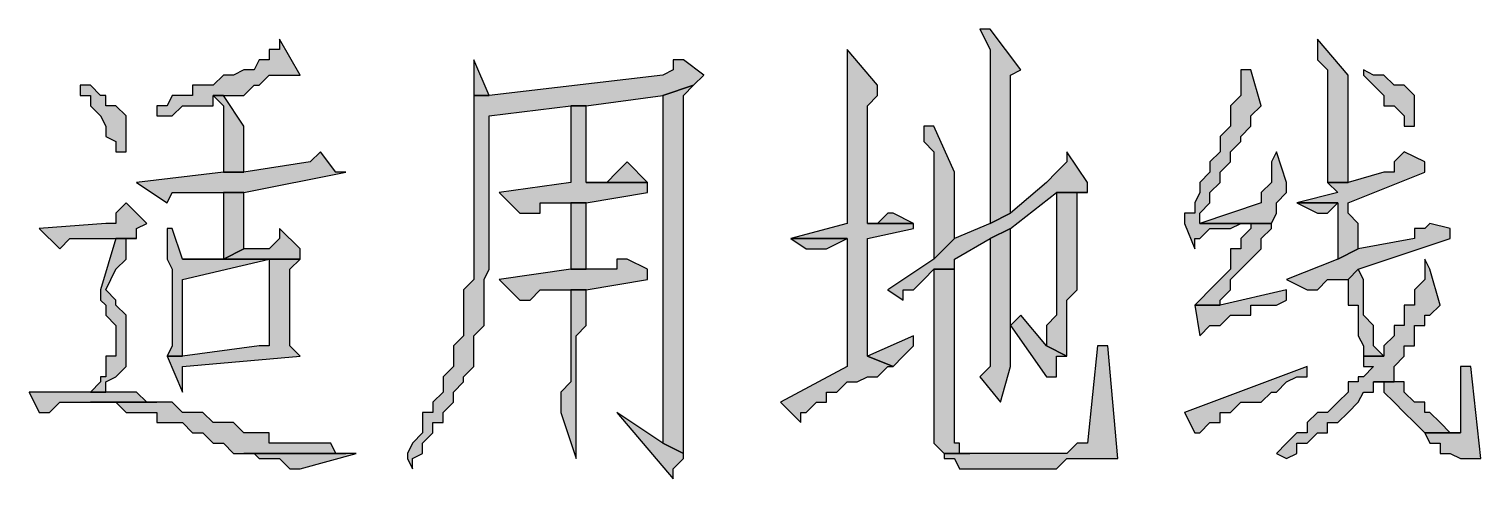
# Model space of a CAD drawing. Extents: x 457 to 4918, y -67 to 391.
# Drawn here: x 3496.19 to 3509.03, y 90.18 to 94.16 of the extents above; entities that cross this region are included whole.
import ezdxf

# ---------------------------------------------------------------- set-up
doc = ezdxf.new("R2010")
doc.units = 0
doc.header["$LTSCALE"] = 40
doc.header["$MEASUREMENT"] = 0
doc.layers.add('at_Entity', color=7, linetype='CONTINUOUS')
doc.layers.add('at_Solid', color=7, linetype='CONTINUOUS')

msp = doc.modelspace()

# ---------------------------------------------------------------- hatches: boundary and pattern name
at = {"layer": 'at_Solid'}
for points in [[(3504.687, 94.158), (3504.596, 94.158), (3504.687, 93.977), (3504.687, 92.44), (3504.868, 92.531), (3504.868, 93.751), (3504.958, 93.796)], [(3498.404, 94.068), (3498.404, 93.977), (3498.313, 93.977), (3498.313, 93.887), (3498.223, 93.887), (3498.178, 93.796), (3498.087, 93.796), (3497.997, 93.751), (3497.907, 93.751), (3497.816, 93.661), (3497.635, 93.661), (3497.635, 93.57), (3497.455, 93.57), (3497.409, 93.48), (3497.319, 93.48), (3497.319, 93.39), (3497.455, 93.39), (3497.545, 93.48), (3497.816, 93.48), (3497.816, 93.57), (3498.087, 93.57), (3498.178, 93.661), (3498.223, 93.661), (3498.313, 93.751), (3498.585, 93.751)], [(3503.421, 93.977), (3503.421, 92.44), (3502.924, 92.305), (3503.421, 92.305), (3503.421, 91.175), (3502.834, 90.858), (3503.014, 90.678), (3503.014, 90.768), (3503.06, 90.768), (3503.15, 90.858), (3503.24, 90.858), (3503.24, 90.949), (3503.331, 90.949), (3503.421, 91.039), (3503.512, 91.039), (3503.602, 91.084), (3503.692, 91.084), (3503.783, 91.175), (3503.828, 91.175), (3503.602, 91.265), (3503.602, 92.305), (3504.009, 92.395), (3504.009, 92.44), (3503.602, 92.44), (3503.602, 93.48), (3503.692, 93.57), (3503.692, 93.661)], [(3507.58, 94.068), (3507.58, 93.887), (3507.67, 93.796), (3507.67, 92.802), (3507.851, 92.802), (3507.851, 93.751)], [(3501.975, 93.887), (3501.884, 93.887), (3501.884, 93.796), (3501.794, 93.751), (3500.257, 93.57), (3500.121, 93.57), (3500.121, 93.48), (3500.121, 91.943), (3500.031, 91.853), (3500.031, 91.446), (3499.941, 91.356), (3499.941, 91.175), (3499.85, 91.084), (3499.85, 90.949), (3499.76, 90.858), (3499.76, 90.768), (3499.669, 90.768), (3499.669, 90.587), (3499.579, 90.497), (3499.534, 90.406), (3499.534, 90.361), (3499.579, 90.271), (3499.579, 90.361), (3499.669, 90.406), (3499.669, 90.497), (3499.76, 90.587), (3499.76, 90.678), (3499.85, 90.678), (3499.85, 90.768), (3499.941, 90.858), (3499.941, 90.949), (3500.031, 91.039), (3500.031, 91.084), (3500.121, 91.175), (3500.121, 91.446), (3500.212, 91.536), (3500.212, 91.943), (3500.257, 92.034), (3500.257, 93.39), (3500.98, 93.48), (3501.116, 93.48), (3501.794, 93.57), (3502.065, 93.661), (3502.156, 93.751)], [(3500.121, 93.887), (3500.121, 93.57), (3500.257, 93.57)], [(3506.992, 93.796), (3506.902, 93.796), (3506.902, 93.751), (3506.902, 93.57), (3506.811, 93.48), (3506.811, 93.299), (3506.721, 93.209), (3506.721, 93.073), (3506.63, 92.983), (3506.63, 92.892), (3506.54, 92.802), (3506.54, 92.712), (3506.495, 92.621), (3506.495, 92.531), (3506.404, 92.531), (3506.404, 92.44), (3506.495, 92.214), (3506.495, 92.305), (3506.54, 92.305), (3506.63, 92.395), (3506.811, 92.395), (3506.902, 92.44), (3507.173, 92.44), (3506.54, 92.44), (3506.54, 92.531), (3506.63, 92.621), (3506.63, 92.712), (3506.721, 92.802), (3506.721, 92.892), (3506.811, 92.983), (3506.811, 93.073), (3506.902, 93.164), (3506.902, 93.209), (3506.992, 93.299), (3506.992, 93.39), (3507.082, 93.48)], [(3507.987, 93.796), (3507.987, 93.751), (3508.077, 93.661), (3508.167, 93.57), (3508.167, 93.48), (3508.258, 93.48), (3508.348, 93.39), (3508.348, 93.299), (3508.439, 93.299), (3508.439, 93.57), (3508.348, 93.661), (3508.258, 93.661), (3508.167, 93.751), (3508.077, 93.751)], [(3496.641, 93.661), (3496.641, 93.57), (3496.731, 93.57), (3496.731, 93.48), (3496.822, 93.39), (3496.867, 93.299), (3496.867, 93.209), (3496.957, 93.164), (3496.957, 93.073), (3497.048, 93.073), (3497.048, 93.39), (3496.957, 93.48), (3496.867, 93.48), (3496.867, 93.57), (3496.822, 93.57), (3496.731, 93.661)], [(3502.065, 93.661), (3501.794, 93.57), (3501.794, 90.497), (3501.975, 90.406), (3501.975, 93.57)], [(3497.907, 93.57), (3497.816, 93.57), (3497.907, 93.48), (3497.907, 92.892), (3498.087, 92.892), (3498.087, 93.299)], [(3501.116, 93.48), (3500.98, 93.48), (3500.98, 93.39), (3500.98, 92.802), (3500.347, 92.712), (3500.528, 92.531), (3500.709, 92.531), (3500.709, 92.621), (3501.116, 92.621), (3501.658, 92.712), (3501.658, 92.802), (3501.116, 92.802)], [(3504.19, 93.299), (3504.099, 93.299), (3504.099, 93.209), (3504.099, 93.164), (3504.19, 93.073), (3504.19, 92.124), (3504.37, 92.305), (3504.37, 92.892)], [(3498.765, 93.073), (3498.675, 92.983), (3498.087, 92.892), (3497.907, 92.892), (3497.138, 92.802), (3497.409, 92.621), (3497.455, 92.712), (3498.087, 92.712), (3498.991, 92.892), (3498.901, 92.892)], [(3505.365, 93.073), (3505.365, 92.983), (3505.274, 92.892), (3505.184, 92.802), (3504.868, 92.531), (3504.687, 92.44), (3504.37, 92.305), (3504.19, 92.124), (3503.783, 91.853), (3503.918, 91.762), (3503.918, 91.853), (3504.009, 91.853), (3504.099, 91.943), (3504.19, 92.034), (3504.37, 92.034), (3504.37, 92.124), (3504.687, 92.305), (3504.868, 92.395), (3505.274, 92.712), (3505.546, 92.712), (3505.546, 92.802)], [(3507.218, 93.073), (3507.173, 92.983), (3507.173, 92.802), (3507.082, 92.712), (3507.082, 92.621), (3506.54, 92.44), (3507.173, 92.44), (3507.218, 92.531), (3507.218, 92.621), (3507.308, 92.712), (3507.308, 92.802)], [(3508.348, 93.073), (3508.258, 92.983), (3508.258, 92.892), (3508.167, 92.892), (3507.851, 92.802), (3507.67, 92.802), (3507.761, 92.712), (3507.399, 92.621), (3507.761, 92.621), (3507.761, 92.531), (3507.761, 92.124), (3507.941, 92.214), (3507.941, 92.44), (3507.851, 92.531), (3507.851, 92.621), (3508.529, 92.892), (3508.529, 92.983)], [(3501.477, 92.983), (3501.387, 92.892), (3501.297, 92.802), (3501.116, 92.802), (3501.658, 92.802)], [(3498.087, 92.712), (3497.907, 92.712), (3497.907, 92.124), (3498.087, 92.214)], [(3505.546, 92.712), (3505.274, 92.712), (3505.274, 92.621), (3505.274, 91.627), (3505.184, 91.536), (3505.184, 91.356), (3505.365, 91.265), (3505.365, 91.762), (3505.455, 91.853), (3505.455, 92.712)], [(3497.048, 92.621), (3496.957, 92.531), (3496.957, 92.44), (3496.867, 92.44), (3496.279, 92.395), (3496.46, 92.214), (3496.551, 92.305), (3497.138, 92.305), (3497.138, 92.395), (3497.229, 92.44)], [(3501.116, 92.621), (3500.98, 92.621), (3500.98, 92.531), (3500.98, 92.034), (3501.116, 92.034)], [(3507.399, 92.621), (3507.58, 92.531), (3507.67, 92.531), (3507.761, 92.621)], [(3503.828, 92.531), (3503.783, 92.531), (3503.692, 92.44), (3503.602, 92.44), (3504.009, 92.44)], [(3507.173, 92.44), (3506.992, 92.44), (3506.992, 92.395), (3506.902, 92.305), (3506.902, 92.214), (3506.811, 92.214), (3506.811, 92.034), (3506.721, 91.943), (3506.63, 91.853), (3506.54, 91.762), (3506.495, 91.717), (3506.721, 91.717), (3506.721, 91.762), (3506.811, 91.853), (3506.811, 91.943), (3506.902, 92.034), (3506.992, 92.124), (3507.082, 92.214), (3507.082, 92.305), (3507.173, 92.395)], [(3508.574, 92.44), (3508.529, 92.395), (3508.439, 92.395), (3508.439, 92.305), (3507.941, 92.214), (3507.761, 92.124), (3507.308, 91.943), (3507.489, 91.853), (3507.58, 91.853), (3507.67, 91.943), (3507.851, 91.943), (3507.941, 92.034), (3508.755, 92.305), (3508.755, 92.395)], [(3497.138, 92.305), (3496.957, 92.305), (3496.822, 91.853), (3496.822, 91.762), (3496.867, 91.717), (3496.867, 91.627), (3496.957, 91.536), (3496.957, 91.265), (3496.867, 91.265), (3496.867, 91.084), (3496.822, 91.084), (3496.822, 91.039), (3496.731, 90.949), (3496.867, 90.949), (3496.867, 91.039), (3496.957, 91.084), (3497.048, 91.175), (3497.048, 91.627), (3496.957, 91.717), (3496.957, 91.762), (3496.867, 91.853), (3496.957, 92.034), (3497.048, 92.124), (3497.048, 92.305)], [(3497.455, 92.395), (3497.409, 92.395), (3497.409, 92.214), (3497.409, 92.124), (3497.455, 92.034), (3497.455, 91.356), (3497.409, 91.265), (3497.545, 91.265), (3497.545, 91.356), (3497.545, 91.943), (3498.313, 92.124), (3498.585, 92.124), (3497.545, 92.124)], [(3498.404, 92.395), (3498.404, 92.305), (3498.313, 92.214), (3498.087, 92.214), (3497.907, 92.124), (3497.545, 92.124), (3498.585, 92.124), (3498.585, 92.214)], [(3502.924, 92.305), (3503.06, 92.214), (3503.24, 92.214), (3503.421, 92.305)], [(3504.868, 92.395), (3504.687, 92.305), (3504.687, 91.175), (3504.596, 91.084), (3504.777, 90.858), (3504.868, 91.175)], [(3498.585, 92.124), (3498.313, 92.124), (3498.313, 91.356), (3498.223, 91.356), (3497.545, 91.265), (3497.409, 91.265), (3497.545, 90.949), (3497.545, 91.175), (3498.585, 91.265), (3498.494, 91.356), (3498.494, 92.034)], [(3501.477, 92.124), (3501.387, 92.124), (3501.387, 92.034), (3500.98, 92.034), (3500.347, 91.943), (3500.528, 91.762), (3500.619, 91.762), (3500.709, 91.853), (3501.116, 91.853), (3501.658, 91.943), (3501.658, 92.034)], [(3508.529, 92.124), (3508.529, 91.943), (3508.439, 91.853), (3508.439, 91.717), (3508.348, 91.717), (3508.348, 91.536), (3508.258, 91.536), (3508.258, 91.446), (3508.167, 91.356), (3508.167, 91.265), (3507.987, 91.265), (3507.987, 91.175), (3508.077, 91.175), (3507.987, 91.084), (3507.941, 91.084), (3507.941, 91.039), (3507.851, 91.039), (3507.851, 90.949), (3507.761, 90.858), (3507.67, 90.768), (3507.58, 90.768), (3507.489, 90.678), (3507.489, 90.587), (3507.399, 90.587), (3507.308, 90.497), (3507.218, 90.406), (3507.308, 90.361), (3507.399, 90.406), (3507.399, 90.497), (3507.489, 90.497), (3507.58, 90.587), (3507.67, 90.587), (3507.67, 90.678), (3507.761, 90.678), (3507.851, 90.768), (3507.941, 90.858), (3507.987, 90.949), (3508.077, 90.949), (3508.077, 91.039), (3508.258, 91.039), (3508.258, 91.084), (3508.258, 91.175), (3508.348, 91.265), (3508.348, 91.356), (3508.439, 91.356), (3508.439, 91.536), (3508.529, 91.536), (3508.529, 91.627), (3508.574, 91.627), (3508.665, 91.717), (3508.574, 92.034)], [(3504.37, 92.034), (3504.19, 92.034), (3504.19, 90.678), (3504.19, 90.497), (3504.28, 90.406), (3504.506, 90.406), (3504.416, 90.406), (3504.416, 90.497), (3504.37, 90.497)], [(3507.941, 92.034), (3507.851, 91.943), (3507.851, 91.717), (3507.941, 91.717), (3507.941, 91.446), (3507.987, 91.356), (3507.987, 91.265), (3508.167, 91.265), (3508.077, 91.356), (3508.077, 91.536), (3507.987, 91.627), (3507.987, 91.943)], [(3501.116, 91.853), (3500.98, 91.853), (3500.98, 91.762), (3500.98, 91.039), (3500.89, 90.949), (3500.89, 90.768), (3501.025, 90.361), (3501.025, 91.446), (3501.116, 91.536)], [(3507.308, 91.853), (3506.721, 91.717), (3506.495, 91.717), (3506.54, 91.446), (3506.63, 91.536), (3506.721, 91.536), (3506.811, 91.627), (3506.992, 91.627), (3506.992, 91.717), (3507.218, 91.717), (3507.308, 91.762)], [(3504.958, 91.627), (3504.868, 91.536), (3505.184, 91.084), (3505.274, 91.084), (3505.274, 91.175), (3505.274, 91.265), (3505.365, 91.265), (3505.184, 91.356)], [(3504.009, 91.446), (3503.602, 91.265), (3503.828, 91.175), (3503.918, 91.265), (3504.009, 91.356)], [(3505.726, 91.356), (3505.636, 91.356), (3505.546, 90.497), (3505.455, 90.497), (3505.365, 90.406), (3504.28, 90.406), (3504.28, 90.361), (3504.37, 90.361), (3504.416, 90.271), (3505.274, 90.271), (3505.365, 90.361), (3505.817, 90.361)], [(3507.489, 91.175), (3506.404, 90.768), (3506.495, 90.587), (3506.54, 90.587), (3506.63, 90.678), (3506.721, 90.678), (3506.721, 90.768), (3506.811, 90.768), (3506.902, 90.858), (3507.082, 90.858), (3507.173, 90.949), (3507.218, 90.949), (3507.308, 91.039), (3507.399, 91.084), (3507.489, 91.084)], [(3508.845, 91.175), (3508.845, 90.587), (3508.529, 90.587), (3508.574, 90.497), (3508.665, 90.497), (3508.665, 90.406), (3508.755, 90.406), (3508.845, 90.361), (3509.026, 90.361), (3508.936, 91.175)], [(3508.258, 91.039), (3508.077, 91.039), (3508.167, 91.039), (3508.167, 90.949), (3508.258, 90.858), (3508.348, 90.768), (3508.439, 90.678), (3508.529, 90.587), (3508.845, 90.587), (3508.755, 90.587), (3508.665, 90.678), (3508.574, 90.768), (3508.529, 90.768), (3508.529, 90.858), (3508.439, 90.858), (3508.348, 90.949), (3508.348, 91.039)], [(3496.46, 90.949), (3496.189, 90.949), (3496.279, 90.768), (3496.37, 90.768), (3496.46, 90.858), (3497.319, 90.858), (3497.229, 90.858), (3497.138, 90.949)], [(3497.319, 90.858), (3496.731, 90.858), (3496.822, 90.858), (3496.957, 90.858), (3497.048, 90.768), (3497.319, 90.768), (3497.319, 90.678), (3497.545, 90.678), (3497.635, 90.587), (3497.726, 90.587), (3497.816, 90.497), (3497.907, 90.497), (3497.997, 90.406), (3498.991, 90.406), (3498.901, 90.406), (3498.856, 90.497), (3498.313, 90.497), (3498.313, 90.587), (3498.087, 90.587), (3497.997, 90.678), (3497.816, 90.678), (3497.726, 90.768), (3497.545, 90.768), (3497.455, 90.858)], [(3501.387, 90.768), (3501.884, 90.18), (3501.884, 90.271), (3501.975, 90.361), (3501.975, 90.406), (3501.794, 90.497)], [(3499.082, 90.406), (3498.087, 90.406), (3498.178, 90.406), (3498.223, 90.361), (3498.404, 90.361), (3498.494, 90.271), (3498.585, 90.271)]]:
    msp.add_hatch(color=0, dxfattribs=at).paths.add_polyline_path(points)

# ---------------------------------------------------------------- linework, layer by layer
at = {"layer": 'at_Entity', "color": 0, "lineweight": 20}
for p, q in [((3504.687, 94.158), (3504.596, 94.158)), ((3504.596, 94.158), (3504.687, 93.977)), ((3504.958, 93.796), (3504.687, 94.158)), ((3498.404, 93.977), (3498.313, 93.977)), ((3498.313, 93.977), (3498.313, 93.887)), ((3498.404, 94.068), (3498.404, 93.977)), ((3498.585, 93.751), (3498.404, 94.068)), ((3503.421, 93.977), (3503.421, 92.44)), ((3503.692, 93.661), (3503.421, 93.977)), ((3504.687, 93.977), (3504.687, 92.44)), ((3507.58, 94.068), (3507.58, 93.887)), ((3507.851, 93.751), (3507.58, 94.068)), ((3498.223, 93.887), (3498.178, 93.796)), ((3498.313, 93.887), (3498.223, 93.887)), ((3500.121, 93.887), (3500.121, 93.57)), ((3500.257, 93.57), (3500.121, 93.887)), ((3501.975, 93.887), (3501.884, 93.887)), ((3501.884, 93.887), (3501.884, 93.796)), ((3502.156, 93.751), (3501.975, 93.887)), ((3507.58, 93.887), (3507.67, 93.796)), ((3497.907, 93.751), (3497.816, 93.661)), ((3497.997, 93.751), (3497.907, 93.751)), ((3498.087, 93.796), (3497.997, 93.751)), ((3498.178, 93.796), (3498.087, 93.796)), ((3498.223, 93.661), (3498.313, 93.751)), ((3498.313, 93.751), (3498.585, 93.751)), ((3501.794, 93.751), (3500.257, 93.57)), ((3501.884, 93.796), (3501.794, 93.751)), ((3502.065, 93.661), (3502.156, 93.751)), ((3504.868, 93.751), (3504.958, 93.796)), ((3504.868, 92.531), (3504.868, 93.751)), ((3506.992, 93.796), (3506.902, 93.796)), ((3506.902, 93.796), (3506.902, 93.751)), ((3506.902, 93.751), (3506.902, 93.57)), ((3507.082, 93.48), (3506.992, 93.796)), ((3507.67, 93.796), (3507.67, 92.802)), ((3507.851, 92.802), (3507.851, 93.751)), ((3507.987, 93.796), (3507.987, 93.751)), ((3508.077, 93.751), (3507.987, 93.796)), ((3507.987, 93.751), (3508.077, 93.661)), ((3508.167, 93.751), (3508.077, 93.751)), ((3508.258, 93.661), (3508.167, 93.751)), ((3496.641, 93.661), (3496.641, 93.57)), ((3496.731, 93.661), (3496.641, 93.661)), ((3496.822, 93.57), (3496.731, 93.661)), ((3497.816, 93.661), (3497.635, 93.661)), ((3497.635, 93.661), (3497.635, 93.57)), ((3498.087, 93.57), (3498.178, 93.661)), ((3498.178, 93.661), (3498.223, 93.661)), ((3502.065, 93.661), (3501.794, 93.57)), ((3501.794, 93.57), (3502.065, 93.661)), ((3501.975, 93.57), (3502.065, 93.661)), ((3503.692, 93.57), (3503.692, 93.661)), ((3508.077, 93.661), (3508.167, 93.57)), ((3508.348, 93.661), (3508.258, 93.661)), ((3508.439, 93.57), (3508.348, 93.661)), ((3496.641, 93.57), (3496.731, 93.57)), ((3496.731, 93.57), (3496.731, 93.48)), ((3496.731, 93.48), (3496.822, 93.39)), ((3496.867, 93.57), (3496.822, 93.57)), ((3496.867, 93.48), (3496.867, 93.57)), ((3496.957, 93.48), (3496.867, 93.48)), ((3497.048, 93.39), (3496.957, 93.48)), ((3497.409, 93.48), (3497.319, 93.48)), ((3497.319, 93.48), (3497.319, 93.39)), ((3497.455, 93.57), (3497.409, 93.48)), ((3497.635, 93.57), (3497.455, 93.57)), ((3497.455, 93.39), (3497.545, 93.48)), ((3497.545, 93.48), (3497.816, 93.48)), ((3497.907, 93.57), (3497.816, 93.57)), ((3497.816, 93.57), (3497.907, 93.48)), ((3497.816, 93.48), (3497.816, 93.57)), ((3497.816, 93.57), (3498.087, 93.57)), ((3498.087, 93.299), (3497.907, 93.57)), ((3497.907, 93.48), (3497.907, 92.892)), ((3500.121, 93.57), (3500.257, 93.57)), ((3500.257, 93.57), (3500.121, 93.57)), ((3500.121, 93.57), (3500.121, 93.48)), ((3500.121, 93.48), (3500.121, 91.943)), ((3500.257, 93.39), (3500.98, 93.48)), ((3501.116, 93.48), (3500.98, 93.48)), ((3500.98, 93.48), (3500.98, 93.39)), ((3500.98, 93.48), (3501.116, 93.48)), ((3501.116, 93.48), (3501.794, 93.57)), ((3501.116, 92.802), (3501.116, 93.48)), ((3501.794, 93.57), (3501.794, 90.497)), ((3501.975, 90.406), (3501.975, 93.57)), ((3503.602, 93.48), (3503.692, 93.57)), ((3503.602, 92.44), (3503.602, 93.48)), ((3506.902, 93.57), (3506.811, 93.48)), ((3506.811, 93.48), (3506.811, 93.299)), ((3506.992, 93.39), (3507.082, 93.48)), ((3508.167, 93.57), (3508.167, 93.48)), ((3508.167, 93.48), (3508.258, 93.48)), ((3508.258, 93.48), (3508.348, 93.39)), ((3508.439, 93.299), (3508.439, 93.57)), ((3496.822, 93.39), (3496.867, 93.299)), ((3497.048, 93.073), (3497.048, 93.39)), ((3497.319, 93.39), (3497.455, 93.39)), ((3500.257, 92.034), (3500.257, 93.39)), ((3500.98, 93.39), (3500.98, 92.802)), ((3506.992, 93.299), (3506.992, 93.39)), ((3508.348, 93.39), (3508.348, 93.299)), ((3496.867, 93.299), (3496.867, 93.209)), ((3496.867, 93.209), (3496.957, 93.164)), ((3498.087, 92.892), (3498.087, 93.299)), ((3504.19, 93.299), (3504.099, 93.299)), ((3504.099, 93.299), (3504.099, 93.209)), ((3504.099, 93.209), (3504.099, 93.164)), ((3504.37, 92.892), (3504.19, 93.299)), ((3506.811, 93.299), (3506.721, 93.209)), ((3506.721, 93.209), (3506.721, 93.073)), ((3506.902, 93.209), (3506.992, 93.299)), ((3506.902, 93.164), (3506.902, 93.209)), ((3508.348, 93.299), (3508.439, 93.299)), ((3496.957, 93.164), (3496.957, 93.073)), ((3496.957, 93.073), (3497.048, 93.073)), ((3498.765, 93.073), (3498.675, 92.983)), ((3498.901, 92.892), (3498.765, 93.073)), ((3504.099, 93.164), (3504.19, 93.073)), ((3504.19, 93.073), (3504.19, 92.124)), ((3505.365, 93.073), (3505.365, 92.983)), ((3505.546, 92.802), (3505.365, 93.073)), ((3506.721, 93.073), (3506.63, 92.983)), ((3506.811, 93.073), (3506.902, 93.164)), ((3506.811, 92.983), (3506.811, 93.073)), ((3507.218, 93.073), (3507.173, 92.983)), ((3507.308, 92.802), (3507.218, 93.073)), ((3508.348, 93.073), (3508.258, 92.983)), ((3508.529, 92.983), (3508.348, 93.073)), ((3498.675, 92.983), (3498.087, 92.892)), ((3501.477, 92.983), (3501.387, 92.892)), ((3501.658, 92.802), (3501.477, 92.983)), ((3505.365, 92.983), (3505.274, 92.892)), ((3506.63, 92.983), (3506.63, 92.892)), ((3506.721, 92.892), (3506.811, 92.983)), ((3507.173, 92.983), (3507.173, 92.802)), ((3508.258, 92.983), (3508.258, 92.892)), ((3508.529, 92.892), (3508.529, 92.983)), ((3497.907, 92.892), (3497.138, 92.802)), ((3498.087, 92.892), (3497.907, 92.892)), ((3497.907, 92.892), (3498.087, 92.892)), ((3498.087, 92.712), (3498.991, 92.892)), ((3498.991, 92.892), (3498.901, 92.892)), ((3501.387, 92.892), (3501.297, 92.802)), ((3504.37, 92.305), (3504.37, 92.892)), ((3505.274, 92.892), (3505.184, 92.802)), ((3506.63, 92.892), (3506.54, 92.802)), ((3506.721, 92.802), (3506.721, 92.892)), ((3508.167, 92.892), (3507.851, 92.802)), ((3507.851, 92.621), (3508.529, 92.892)), ((3508.258, 92.892), (3508.167, 92.892)), ((3497.138, 92.802), (3497.409, 92.621)), ((3497.409, 92.621), (3497.455, 92.712)), ((3497.455, 92.712), (3498.087, 92.712)), ((3498.087, 92.712), (3497.907, 92.712)), ((3497.907, 92.712), (3497.907, 92.124)), ((3498.087, 92.214), (3498.087, 92.712)), ((3500.98, 92.802), (3500.347, 92.712)), ((3500.347, 92.712), (3500.528, 92.531)), ((3501.297, 92.802), (3501.116, 92.802)), ((3501.116, 92.802), (3501.658, 92.802)), ((3501.658, 92.802), (3501.116, 92.802)), ((3501.116, 92.621), (3501.658, 92.712)), ((3501.658, 92.712), (3501.658, 92.802)), ((3505.184, 92.802), (3504.868, 92.531)), ((3504.868, 92.395), (3505.274, 92.712)), ((3505.546, 92.712), (3505.274, 92.712)), ((3505.274, 92.712), (3505.274, 92.621)), ((3505.274, 92.712), (3505.546, 92.712)), ((3505.455, 91.853), (3505.455, 92.712)), ((3505.455, 92.712), (3505.546, 92.712)), ((3505.546, 92.712), (3505.546, 92.802)), ((3506.54, 92.712), (3506.495, 92.621)), ((3506.54, 92.802), (3506.54, 92.712)), ((3506.63, 92.712), (3506.721, 92.802)), ((3506.63, 92.621), (3506.63, 92.712)), ((3507.173, 92.802), (3507.082, 92.712)), ((3507.082, 92.712), (3507.082, 92.621)), ((3507.218, 92.621), (3507.308, 92.712)), ((3507.308, 92.712), (3507.308, 92.802)), ((3507.761, 92.712), (3507.399, 92.621)), ((3507.851, 92.802), (3507.67, 92.802)), ((3507.67, 92.802), (3507.761, 92.712)), ((3507.67, 92.802), (3507.851, 92.802)), ((3497.048, 92.621), (3496.957, 92.531)), ((3497.229, 92.44), (3497.048, 92.621)), ((3500.709, 92.531), (3500.709, 92.621)), ((3500.709, 92.621), (3501.116, 92.621)), ((3501.116, 92.621), (3500.98, 92.621)), ((3500.98, 92.621), (3500.98, 92.531)), ((3501.116, 92.034), (3501.116, 92.621)), ((3505.274, 92.621), (3505.274, 91.627)), ((3506.495, 92.621), (3506.495, 92.531)), ((3507.082, 92.621), (3506.54, 92.44)), ((3506.54, 92.531), (3506.63, 92.621)), ((3507.218, 92.531), (3507.218, 92.621)), ((3507.399, 92.621), (3507.58, 92.531)), ((3507.761, 92.621), (3507.399, 92.621)), ((3507.399, 92.621), (3507.761, 92.621)), ((3507.67, 92.531), (3507.761, 92.621)), ((3507.761, 92.621), (3507.761, 92.531)), ((3507.851, 92.531), (3507.851, 92.621)), ((3496.867, 92.44), (3496.279, 92.395)), ((3496.957, 92.44), (3496.867, 92.44)), ((3496.957, 92.531), (3496.957, 92.44)), ((3497.138, 92.395), (3497.229, 92.44)), ((3500.528, 92.531), (3500.709, 92.531)), ((3500.98, 92.531), (3500.98, 92.034)), ((3503.421, 92.44), (3502.924, 92.305)), ((3503.692, 92.44), (3503.602, 92.44)), ((3503.602, 92.44), (3504.009, 92.44)), ((3504.009, 92.44), (3503.602, 92.44)), ((3503.783, 92.531), (3503.692, 92.44)), ((3503.828, 92.531), (3503.783, 92.531)), ((3504.009, 92.44), (3503.828, 92.531)), ((3504.009, 92.395), (3504.009, 92.44)), ((3504.687, 92.44), (3504.37, 92.305)), ((3504.868, 92.531), (3504.687, 92.44)), ((3504.687, 92.44), (3504.868, 92.531)), ((3506.495, 92.531), (3506.404, 92.531)), ((3506.404, 92.531), (3506.404, 92.44)), ((3506.404, 92.44), (3506.495, 92.214)), ((3506.54, 92.44), (3506.54, 92.531)), ((3506.54, 92.44), (3507.173, 92.44)), ((3507.173, 92.44), (3506.54, 92.44)), ((3506.811, 92.395), (3506.902, 92.44)), ((3506.902, 92.44), (3507.173, 92.44)), ((3507.173, 92.44), (3506.992, 92.44)), ((3506.992, 92.44), (3506.992, 92.395)), ((3507.173, 92.44), (3507.218, 92.531)), ((3507.173, 92.395), (3507.173, 92.44)), ((3507.58, 92.531), (3507.67, 92.531)), ((3507.761, 92.531), (3507.761, 92.124)), ((3507.941, 92.44), (3507.851, 92.531)), ((3507.941, 92.214), (3507.941, 92.44)), ((3508.574, 92.44), (3508.529, 92.395)), ((3508.755, 92.395), (3508.574, 92.44)), ((3496.279, 92.395), (3496.46, 92.214)), ((3496.46, 92.214), (3496.551, 92.305)), ((3496.551, 92.305), (3497.138, 92.305)), ((3496.957, 92.305), (3496.822, 91.853)), ((3497.138, 92.305), (3496.957, 92.305)), ((3497.048, 92.124), (3497.048, 92.305)), ((3497.048, 92.305), (3497.138, 92.305)), ((3497.138, 92.305), (3497.138, 92.395)), ((3497.455, 92.395), (3497.409, 92.395)), ((3497.409, 92.395), (3497.409, 92.214)), ((3497.545, 92.124), (3497.455, 92.395)), ((3498.404, 92.305), (3498.313, 92.214)), ((3498.404, 92.395), (3498.404, 92.305)), ((3498.585, 92.214), (3498.404, 92.395)), ((3502.924, 92.305), (3503.06, 92.214)), ((3503.421, 92.305), (3502.924, 92.305)), ((3502.924, 92.305), (3503.421, 92.305)), ((3503.24, 92.214), (3503.421, 92.305)), ((3503.421, 92.305), (3503.421, 91.175)), ((3503.602, 92.305), (3504.009, 92.395)), ((3503.602, 91.265), (3503.602, 92.305)), ((3504.37, 92.305), (3504.19, 92.124)), ((3504.19, 92.124), (3504.37, 92.305)), ((3504.37, 92.124), (3504.687, 92.305)), ((3504.868, 92.395), (3504.687, 92.305)), ((3504.687, 92.305), (3504.868, 92.395)), ((3504.687, 92.305), (3504.687, 91.175)), ((3504.868, 91.175), (3504.868, 92.395)), ((3506.495, 92.214), (3506.495, 92.305)), ((3506.495, 92.305), (3506.54, 92.305)), ((3506.54, 92.305), (3506.63, 92.395)), ((3506.63, 92.395), (3506.811, 92.395)), ((3506.992, 92.395), (3506.902, 92.305)), ((3506.902, 92.305), (3506.902, 92.214)), ((3507.082, 92.305), (3507.173, 92.395)), ((3507.082, 92.214), (3507.082, 92.305)), ((3508.439, 92.305), (3507.941, 92.214)), ((3507.941, 92.034), (3508.755, 92.305)), ((3508.529, 92.395), (3508.439, 92.395)), ((3508.439, 92.395), (3508.439, 92.305)), ((3508.755, 92.305), (3508.755, 92.395)), ((3497.409, 92.214), (3497.409, 92.124)), ((3498.087, 92.214), (3497.907, 92.124)), ((3497.907, 92.124), (3498.087, 92.214)), ((3498.313, 92.214), (3498.087, 92.214)), ((3498.585, 92.124), (3498.585, 92.214)), ((3503.06, 92.214), (3503.24, 92.214)), ((3506.902, 92.214), (3506.811, 92.214)), ((3506.811, 92.214), (3506.811, 92.034)), ((3506.992, 92.124), (3507.082, 92.214)), ((3507.941, 92.214), (3507.761, 92.124)), ((3507.761, 92.124), (3507.941, 92.214)), ((3496.957, 92.034), (3497.048, 92.124)), ((3497.409, 92.124), (3497.455, 92.034)), ((3497.907, 92.124), (3497.545, 92.124)), ((3497.545, 92.124), (3498.585, 92.124)), ((3497.545, 91.943), (3498.313, 92.124)), ((3498.585, 92.124), (3497.545, 92.124)), ((3498.585, 92.124), (3498.313, 92.124)), ((3498.313, 92.124), (3498.313, 91.356)), ((3498.313, 92.124), (3498.585, 92.124)), ((3498.494, 92.034), (3498.585, 92.124)), ((3501.477, 92.124), (3501.387, 92.124)), ((3501.387, 92.124), (3501.387, 92.034)), ((3501.658, 92.034), (3501.477, 92.124)), ((3504.19, 92.124), (3503.783, 91.853)), ((3504.37, 92.034), (3504.37, 92.124)), ((3506.902, 92.034), (3506.992, 92.124)), ((3507.761, 92.124), (3507.308, 91.943)), ((3508.529, 92.124), (3508.529, 91.943)), ((3508.574, 92.034), (3508.529, 92.124)), ((3496.867, 91.853), (3496.957, 92.034)), ((3497.455, 92.034), (3497.455, 91.356)), ((3497.545, 91.356), (3497.545, 91.943)), ((3498.494, 91.356), (3498.494, 92.034)), ((3500.121, 91.943), (3500.031, 91.853)), ((3500.212, 91.943), (3500.257, 92.034)), ((3500.212, 91.536), (3500.212, 91.943)), ((3500.98, 92.034), (3500.347, 91.943)), ((3500.347, 91.943), (3500.528, 91.762)), ((3501.387, 92.034), (3500.98, 92.034)), ((3500.98, 92.034), (3501.116, 92.034)), ((3501.116, 91.853), (3501.658, 91.943)), ((3501.658, 91.943), (3501.658, 92.034)), ((3504.009, 91.853), (3504.099, 91.943)), ((3504.099, 91.943), (3504.19, 92.034)), ((3504.37, 92.034), (3504.19, 92.034)), ((3504.19, 92.034), (3504.19, 90.678)), ((3504.19, 92.034), (3504.37, 92.034)), ((3504.37, 90.497), (3504.37, 92.034)), ((3506.721, 91.943), (3506.63, 91.853)), ((3506.811, 92.034), (3506.721, 91.943)), ((3506.811, 91.943), (3506.902, 92.034)), ((3506.811, 91.853), (3506.811, 91.943)), ((3507.308, 91.943), (3507.489, 91.853)), ((3507.58, 91.853), (3507.67, 91.943)), ((3507.67, 91.943), (3507.851, 91.943)), ((3507.941, 92.034), (3507.851, 91.943)), ((3507.851, 91.943), (3507.941, 92.034)), ((3507.851, 91.943), (3507.851, 91.717)), ((3507.987, 91.943), (3507.941, 92.034)), ((3507.987, 91.627), (3507.987, 91.943)), ((3508.529, 91.943), (3508.439, 91.853)), ((3508.665, 91.717), (3508.574, 92.034)), ((3496.822, 91.853), (3496.822, 91.762)), ((3496.957, 91.762), (3496.867, 91.853)), ((3500.031, 91.853), (3500.031, 91.446)), ((3500.619, 91.762), (3500.709, 91.853)), ((3500.709, 91.853), (3501.116, 91.853)), ((3501.116, 91.853), (3500.98, 91.853)), ((3500.98, 91.853), (3500.98, 91.762)), ((3501.116, 91.536), (3501.116, 91.853)), ((3503.783, 91.853), (3503.918, 91.762)), ((3503.918, 91.762), (3503.918, 91.853)), ((3503.918, 91.853), (3504.009, 91.853)), ((3505.365, 91.762), (3505.455, 91.853)), ((3506.63, 91.853), (3506.54, 91.762)), ((3507.308, 91.853), (3506.721, 91.717)), ((3506.721, 91.762), (3506.811, 91.853)), ((3507.308, 91.762), (3507.308, 91.853)), ((3507.489, 91.853), (3507.58, 91.853)), ((3508.439, 91.853), (3508.439, 91.717)), ((3496.822, 91.762), (3496.867, 91.717)), ((3496.867, 91.717), (3496.867, 91.627)), ((3496.957, 91.717), (3496.957, 91.762)), ((3497.048, 91.627), (3496.957, 91.717)), ((3500.528, 91.762), (3500.619, 91.762)), ((3500.98, 91.762), (3500.98, 91.039)), ((3505.365, 91.265), (3505.365, 91.762)), ((3506.54, 91.762), (3506.495, 91.717)), ((3506.721, 91.717), (3506.495, 91.717)), ((3506.495, 91.717), (3506.54, 91.446)), ((3506.495, 91.717), (3506.721, 91.717)), ((3506.721, 91.717), (3506.721, 91.762)), ((3506.992, 91.627), (3506.992, 91.717)), ((3506.992, 91.717), (3507.218, 91.717)), ((3507.218, 91.717), (3507.308, 91.762)), ((3507.851, 91.717), (3507.941, 91.717)), ((3507.941, 91.717), (3507.941, 91.446)), ((3508.439, 91.717), (3508.348, 91.717)), ((3508.348, 91.717), (3508.348, 91.536)), ((3508.574, 91.627), (3508.665, 91.717)), ((3496.867, 91.627), (3496.957, 91.536)), ((3496.957, 91.536), (3496.957, 91.265)), ((3497.048, 91.175), (3497.048, 91.627)), ((3500.121, 91.446), (3500.212, 91.536)), ((3501.025, 91.446), (3501.116, 91.536)), ((3504.958, 91.627), (3504.868, 91.536)), ((3504.868, 91.536), (3505.184, 91.084)), ((3505.184, 91.356), (3504.958, 91.627)), ((3505.274, 91.627), (3505.184, 91.536)), ((3505.184, 91.536), (3505.184, 91.356)), ((3506.54, 91.446), (3506.63, 91.536)), ((3506.63, 91.536), (3506.721, 91.536)), ((3506.721, 91.536), (3506.811, 91.627)), ((3506.811, 91.627), (3506.992, 91.627)), ((3508.077, 91.536), (3507.987, 91.627)), ((3508.077, 91.356), (3508.077, 91.536)), ((3508.348, 91.536), (3508.258, 91.536)), ((3508.258, 91.536), (3508.258, 91.446)), ((3508.439, 91.356), (3508.439, 91.536)), ((3508.439, 91.536), (3508.529, 91.536)), ((3508.529, 91.536), (3508.529, 91.627)), ((3508.529, 91.627), (3508.574, 91.627)), ((3500.031, 91.446), (3499.941, 91.356)), ((3500.121, 91.175), (3500.121, 91.446)), ((3501.025, 90.361), (3501.025, 91.446)), ((3504.009, 91.446), (3503.602, 91.265)), ((3504.009, 91.356), (3504.009, 91.446)), ((3507.941, 91.446), (3507.987, 91.356)), ((3508.258, 91.446), (3508.167, 91.356)), ((3497.455, 91.356), (3497.409, 91.265)), ((3498.223, 91.356), (3497.545, 91.265)), ((3497.545, 91.265), (3497.545, 91.356)), ((3498.313, 91.356), (3498.223, 91.356)), ((3498.585, 91.265), (3498.494, 91.356)), ((3499.941, 91.356), (3499.941, 91.175)), ((3503.918, 91.265), (3504.009, 91.356)), ((3505.365, 91.265), (3505.184, 91.356)), ((3505.184, 91.356), (3505.365, 91.265)), ((3505.636, 91.356), (3505.546, 90.497)), ((3505.726, 91.356), (3505.636, 91.356)), ((3505.817, 90.361), (3505.726, 91.356)), ((3507.987, 91.356), (3507.987, 91.265)), ((3508.167, 91.265), (3508.077, 91.356)), ((3508.167, 91.356), (3508.167, 91.265)), ((3508.348, 91.265), (3508.348, 91.356)), ((3508.348, 91.356), (3508.439, 91.356)), ((3496.957, 91.265), (3496.867, 91.265)), ((3496.867, 91.265), (3496.867, 91.084)), ((3496.957, 91.084), (3497.048, 91.175)), ((3497.545, 91.265), (3497.409, 91.265)), ((3497.409, 91.265), (3497.545, 90.949)), ((3497.409, 91.265), (3497.545, 91.265)), ((3497.545, 91.175), (3498.585, 91.265)), ((3497.545, 90.949), (3497.545, 91.175)), ((3499.941, 91.175), (3499.85, 91.084)), ((3500.031, 91.084), (3500.121, 91.175)), ((3503.421, 91.175), (3502.834, 90.858)), ((3503.602, 91.265), (3503.828, 91.175)), ((3503.828, 91.175), (3503.602, 91.265)), ((3503.692, 91.084), (3503.783, 91.175)), ((3503.783, 91.175), (3503.828, 91.175)), ((3503.828, 91.175), (3503.918, 91.265)), ((3504.687, 91.175), (3504.596, 91.084)), ((3504.777, 90.858), (3504.868, 91.175)), ((3505.274, 91.175), (3505.274, 91.265)), ((3505.274, 91.265), (3505.365, 91.265)), ((3505.274, 91.084), (3505.274, 91.175)), ((3507.489, 91.175), (3506.404, 90.768)), ((3507.489, 91.084), (3507.489, 91.175)), ((3507.987, 91.265), (3508.167, 91.265)), ((3508.167, 91.265), (3507.987, 91.265)), ((3507.987, 91.265), (3507.987, 91.175)), ((3507.987, 91.175), (3508.077, 91.175)), ((3508.077, 91.175), (3507.987, 91.084)), ((3508.258, 91.175), (3508.348, 91.265)), ((3508.258, 91.084), (3508.258, 91.175)), ((3508.845, 91.175), (3508.845, 90.587)), ((3508.936, 91.175), (3508.845, 91.175)), ((3509.026, 90.361), (3508.936, 91.175)), ((3496.822, 91.039), (3496.731, 90.949)), ((3496.867, 91.084), (3496.822, 91.084)), ((3496.822, 91.084), (3496.822, 91.039)), ((3496.867, 91.039), (3496.957, 91.084)), ((3496.867, 90.949), (3496.867, 91.039)), ((3499.85, 91.084), (3499.85, 90.949)), ((3499.941, 90.949), (3500.031, 91.039)), ((3500.031, 91.039), (3500.031, 91.084)), ((3500.98, 91.039), (3500.89, 90.949)), ((3503.331, 90.949), (3503.421, 91.039)), ((3503.421, 91.039), (3503.512, 91.039)), ((3503.512, 91.039), (3503.602, 91.084)), ((3503.602, 91.084), (3503.692, 91.084)), ((3504.596, 91.084), (3504.777, 90.858)), ((3505.184, 91.084), (3505.274, 91.084)), ((3507.218, 90.949), (3507.308, 91.039)), ((3507.308, 91.039), (3507.399, 91.084)), ((3507.399, 91.084), (3507.489, 91.084)), ((3507.941, 91.039), (3507.851, 91.039)), ((3507.851, 91.039), (3507.851, 90.949)), ((3507.987, 91.084), (3507.941, 91.084)), ((3507.941, 91.084), (3507.941, 91.039)), ((3508.258, 91.039), (3508.077, 91.039)), ((3508.077, 91.039), (3508.167, 91.039)), ((3508.077, 90.949), (3508.077, 91.039)), ((3508.077, 91.039), (3508.258, 91.039)), ((3508.167, 91.039), (3508.167, 90.949)), ((3508.258, 91.039), (3508.258, 91.084)), ((3508.348, 91.039), (3508.258, 91.039)), ((3508.348, 90.949), (3508.348, 91.039)), ((3496.46, 90.949), (3496.189, 90.949)), ((3496.189, 90.949), (3496.279, 90.768)), ((3497.138, 90.949), (3496.46, 90.949)), ((3496.731, 90.949), (3496.867, 90.949)), ((3497.229, 90.858), (3497.138, 90.949)), ((3499.85, 90.949), (3499.76, 90.858)), ((3499.941, 90.858), (3499.941, 90.949)), ((3500.89, 90.949), (3500.89, 90.768)), ((3503.24, 90.858), (3503.24, 90.949)), ((3503.24, 90.949), (3503.331, 90.949)), ((3507.082, 90.858), (3507.173, 90.949)), ((3507.173, 90.949), (3507.218, 90.949)), ((3507.851, 90.949), (3507.761, 90.858)), ((3507.941, 90.858), (3507.987, 90.949)), ((3507.987, 90.949), (3508.077, 90.949)), ((3508.167, 90.949), (3508.258, 90.858)), ((3508.439, 90.858), (3508.348, 90.949)), ((3496.279, 90.768), (3496.37, 90.768)), ((3496.37, 90.768), (3496.46, 90.858)), ((3496.46, 90.858), (3497.319, 90.858)), ((3497.319, 90.858), (3496.731, 90.858)), ((3496.731, 90.858), (3496.822, 90.858)), ((3496.822, 90.858), (3496.957, 90.858)), ((3496.957, 90.858), (3497.048, 90.768)), ((3497.048, 90.768), (3497.319, 90.768)), ((3497.319, 90.858), (3497.229, 90.858)), ((3497.455, 90.858), (3497.319, 90.858)), ((3497.319, 90.768), (3497.319, 90.678)), ((3497.545, 90.768), (3497.455, 90.858)), ((3497.726, 90.768), (3497.545, 90.768)), ((3497.816, 90.678), (3497.726, 90.768)), ((3499.76, 90.768), (3499.669, 90.768)), ((3499.669, 90.768), (3499.669, 90.587)), ((3499.76, 90.858), (3499.76, 90.768)), ((3499.85, 90.768), (3499.941, 90.858)), ((3499.85, 90.678), (3499.85, 90.768)), ((3500.89, 90.768), (3501.025, 90.361)), ((3501.387, 90.768), (3501.884, 90.18)), ((3501.794, 90.497), (3501.387, 90.768)), ((3502.834, 90.858), (3503.014, 90.678)), ((3503.014, 90.678), (3503.014, 90.768)), ((3503.014, 90.768), (3503.06, 90.768)), ((3503.06, 90.768), (3503.15, 90.858)), ((3503.15, 90.858), (3503.24, 90.858)), ((3506.404, 90.768), (3506.495, 90.587)), ((3506.721, 90.678), (3506.721, 90.768)), ((3506.721, 90.768), (3506.811, 90.768)), ((3506.811, 90.768), (3506.902, 90.858)), ((3506.902, 90.858), (3507.082, 90.858)), ((3507.58, 90.768), (3507.489, 90.678)), ((3507.67, 90.768), (3507.58, 90.768)), ((3507.761, 90.858), (3507.67, 90.768)), ((3507.761, 90.678), (3507.851, 90.768)), ((3507.851, 90.768), (3507.941, 90.858)), ((3508.258, 90.858), (3508.348, 90.768)), ((3508.348, 90.768), (3508.439, 90.678)), ((3508.529, 90.858), (3508.439, 90.858)), ((3508.529, 90.768), (3508.529, 90.858)), ((3508.574, 90.768), (3508.529, 90.768)), ((3508.665, 90.678), (3508.574, 90.768)), ((3497.319, 90.678), (3497.545, 90.678)), ((3497.545, 90.678), (3497.635, 90.587)), ((3497.997, 90.678), (3497.816, 90.678)), ((3498.087, 90.587), (3497.997, 90.678)), ((3499.76, 90.587), (3499.76, 90.678)), ((3499.76, 90.678), (3499.85, 90.678)), ((3504.19, 90.678), (3504.19, 90.497)), ((3506.54, 90.587), (3506.63, 90.678)), ((3506.63, 90.678), (3506.721, 90.678)), ((3507.489, 90.678), (3507.489, 90.587)), ((3507.67, 90.587), (3507.67, 90.678)), ((3507.67, 90.678), (3507.761, 90.678)), ((3508.439, 90.678), (3508.529, 90.587)), ((3508.755, 90.587), (3508.665, 90.678)), ((3497.635, 90.587), (3497.726, 90.587)), ((3497.726, 90.587), (3497.816, 90.497)), ((3498.313, 90.587), (3498.087, 90.587)), ((3498.313, 90.497), (3498.313, 90.587)), ((3499.669, 90.587), (3499.579, 90.497)), ((3499.669, 90.497), (3499.76, 90.587)), ((3506.495, 90.587), (3506.54, 90.587)), ((3507.399, 90.587), (3507.308, 90.497)), ((3507.489, 90.587), (3507.399, 90.587)), ((3507.489, 90.497), (3507.58, 90.587)), ((3507.58, 90.587), (3507.67, 90.587)), ((3508.529, 90.587), (3508.845, 90.587)), ((3508.845, 90.587), (3508.529, 90.587)), ((3508.529, 90.587), (3508.574, 90.497)), ((3508.845, 90.587), (3508.755, 90.587)), ((3497.816, 90.497), (3497.907, 90.497)), ((3497.907, 90.497), (3497.997, 90.406)), ((3497.997, 90.406), (3498.991, 90.406)), ((3499.082, 90.406), (3498.087, 90.406)), ((3498.087, 90.406), (3498.178, 90.406)), ((3498.178, 90.406), (3498.223, 90.361)), ((3498.856, 90.497), (3498.313, 90.497)), ((3498.585, 90.271), (3499.082, 90.406)), ((3498.901, 90.406), (3498.856, 90.497)), ((3498.991, 90.406), (3498.901, 90.406)), ((3499.579, 90.497), (3499.534, 90.406)), ((3499.534, 90.406), (3499.534, 90.361)), ((3499.579, 90.361), (3499.669, 90.406)), ((3499.669, 90.406), (3499.669, 90.497)), ((3501.975, 90.406), (3501.794, 90.497)), ((3501.794, 90.497), (3501.975, 90.406)), ((3501.975, 90.361), (3501.975, 90.406)), ((3504.19, 90.497), (3504.28, 90.406)), ((3505.365, 90.406), (3504.28, 90.406)), ((3504.28, 90.406), (3504.28, 90.361)), ((3504.28, 90.406), (3504.506, 90.406)), ((3504.416, 90.497), (3504.37, 90.497)), ((3504.416, 90.406), (3504.416, 90.497)), ((3504.506, 90.406), (3504.416, 90.406)), ((3505.455, 90.497), (3505.365, 90.406)), ((3505.546, 90.497), (3505.455, 90.497)), ((3507.308, 90.497), (3507.218, 90.406)), ((3507.218, 90.406), (3507.308, 90.361)), ((3507.308, 90.361), (3507.399, 90.406)), ((3507.399, 90.406), (3507.399, 90.497)), ((3507.399, 90.497), (3507.489, 90.497)), ((3508.574, 90.497), (3508.665, 90.497)), ((3508.665, 90.497), (3508.665, 90.406)), ((3508.665, 90.406), (3508.755, 90.406)), ((3508.755, 90.406), (3508.845, 90.361)), ((3498.223, 90.361), (3498.404, 90.361)), ((3498.404, 90.361), (3498.494, 90.271)), ((3498.494, 90.271), (3498.585, 90.271)), ((3499.534, 90.361), (3499.579, 90.271)), ((3499.579, 90.271), (3499.579, 90.361)), ((3501.884, 90.271), (3501.975, 90.361)), ((3501.884, 90.18), (3501.884, 90.271)), ((3504.28, 90.361), (3504.37, 90.361)), ((3504.37, 90.361), (3504.416, 90.271)), ((3504.416, 90.271), (3505.274, 90.271)), ((3505.274, 90.271), (3505.365, 90.361)), ((3505.365, 90.361), (3505.546, 90.361)), ((3505.546, 90.361), (3505.817, 90.361)), ((3508.845, 90.361), (3509.026, 90.361))]:
    msp.add_line(p, q, dxfattribs=at)
at = {"layer": 'at_Entity', "color": 0}
for points in [[(3504.687, 94.158), (3504.596, 94.158), (3504.687, 93.977), (3504.687, 92.44), (3504.868, 92.531), (3504.868, 93.751), (3504.958, 93.796), (3504.687, 94.158), (3504.687, 94.158), (3504.687, 94.158)], [(3498.404, 94.068), (3498.404, 93.977), (3498.313, 93.977), (3498.313, 93.887), (3498.223, 93.887), (3498.178, 93.796), (3498.087, 93.796), (3497.997, 93.751), (3497.907, 93.751), (3497.816, 93.661), (3497.635, 93.661), (3497.635, 93.57), (3497.455, 93.57), (3497.409, 93.48), (3497.319, 93.48), (3497.319, 93.39), (3497.455, 93.39), (3497.545, 93.48), (3497.816, 93.48), (3497.816, 93.57), (3498.087, 93.57), (3498.178, 93.661), (3498.223, 93.661), (3498.313, 93.751), (3498.585, 93.751), (3498.404, 94.068), (3498.404, 94.068), (3498.404, 94.068)], [(3503.421, 93.977), (3503.421, 92.44), (3502.924, 92.305), (3503.421, 92.305), (3503.421, 91.175), (3502.834, 90.858), (3503.014, 90.678), (3503.014, 90.768), (3503.06, 90.768), (3503.15, 90.858), (3503.24, 90.858), (3503.24, 90.949), (3503.331, 90.949), (3503.421, 91.039), (3503.512, 91.039), (3503.602, 91.084), (3503.692, 91.084), (3503.783, 91.175), (3503.828, 91.175), (3503.602, 91.265), (3503.602, 92.305), (3504.009, 92.395), (3504.009, 92.44), (3503.602, 92.44), (3503.602, 93.48), (3503.692, 93.57), (3503.692, 93.661), (3503.421, 93.977), (3503.421, 93.977), (3503.421, 93.977)], [(3507.58, 94.068), (3507.58, 93.887), (3507.67, 93.796), (3507.67, 92.802), (3507.851, 92.802), (3507.851, 93.751), (3507.58, 94.068), (3507.58, 94.068), (3507.58, 94.068)], [(3501.975, 93.887), (3501.884, 93.887), (3501.884, 93.796), (3501.794, 93.751), (3500.257, 93.57), (3500.121, 93.57), (3500.121, 93.48), (3500.121, 91.943), (3500.031, 91.853), (3500.031, 91.446), (3499.941, 91.356), (3499.941, 91.175), (3499.85, 91.084), (3499.85, 90.949), (3499.76, 90.858), (3499.76, 90.768), (3499.669, 90.768), (3499.669, 90.587), (3499.579, 90.497), (3499.534, 90.406), (3499.534, 90.361), (3499.579, 90.271), (3499.579, 90.361), (3499.669, 90.406), (3499.669, 90.497), (3499.76, 90.587), (3499.76, 90.678), (3499.85, 90.678), (3499.85, 90.768), (3499.941, 90.858), (3499.941, 90.949), (3500.031, 91.039), (3500.031, 91.084), (3500.121, 91.175), (3500.121, 91.446), (3500.212, 91.536), (3500.212, 91.943), (3500.257, 92.034), (3500.257, 93.39), (3500.98, 93.48), (3501.116, 93.48), (3501.794, 93.57), (3502.065, 93.661), (3502.156, 93.751), (3501.975, 93.887), (3501.975, 93.887), (3501.975, 93.887)], [(3500.121, 93.887), (3500.121, 93.57), (3500.257, 93.57), (3500.121, 93.887), (3500.121, 93.887), (3500.121, 93.887)], [(3506.992, 93.796), (3506.902, 93.796), (3506.902, 93.751), (3506.902, 93.57), (3506.811, 93.48), (3506.811, 93.299), (3506.721, 93.209), (3506.721, 93.073), (3506.63, 92.983), (3506.63, 92.892), (3506.54, 92.802), (3506.54, 92.712), (3506.495, 92.621), (3506.495, 92.531), (3506.404, 92.531), (3506.404, 92.44), (3506.495, 92.214), (3506.495, 92.305), (3506.54, 92.305), (3506.63, 92.395), (3506.811, 92.395), (3506.902, 92.44), (3507.173, 92.44), (3506.54, 92.44), (3506.54, 92.531), (3506.63, 92.621), (3506.63, 92.712), (3506.721, 92.802), (3506.721, 92.892), (3506.811, 92.983), (3506.811, 93.073), (3506.902, 93.164), (3506.902, 93.209), (3506.992, 93.299), (3506.992, 93.39), (3507.082, 93.48), (3506.992, 93.796), (3506.992, 93.796), (3506.992, 93.796)], [(3507.987, 93.796), (3507.987, 93.751), (3508.077, 93.661), (3508.167, 93.57), (3508.167, 93.48), (3508.258, 93.48), (3508.348, 93.39), (3508.348, 93.299), (3508.439, 93.299), (3508.439, 93.57), (3508.348, 93.661), (3508.258, 93.661), (3508.167, 93.751), (3508.077, 93.751), (3507.987, 93.796), (3507.987, 93.796), (3507.987, 93.796)], [(3496.641, 93.661), (3496.641, 93.57), (3496.731, 93.57), (3496.731, 93.48), (3496.822, 93.39), (3496.867, 93.299), (3496.867, 93.209), (3496.957, 93.164), (3496.957, 93.073), (3497.048, 93.073), (3497.048, 93.39), (3496.957, 93.48), (3496.867, 93.48), (3496.867, 93.57), (3496.822, 93.57), (3496.731, 93.661), (3496.641, 93.661), (3496.641, 93.661)], [(3502.065, 93.661), (3501.794, 93.57), (3501.794, 90.497), (3501.975, 90.406), (3501.975, 93.57), (3502.065, 93.661), (3502.065, 93.661), (3502.065, 93.661)], [(3497.907, 93.57), (3497.816, 93.57), (3497.907, 93.48), (3497.907, 92.892), (3498.087, 92.892), (3498.087, 93.299), (3497.907, 93.57), (3497.907, 93.57), (3497.907, 93.57)], [(3501.116, 93.48), (3500.98, 93.48), (3500.98, 93.39), (3500.98, 92.802), (3500.347, 92.712), (3500.528, 92.531), (3500.709, 92.531), (3500.709, 92.621), (3501.116, 92.621), (3501.658, 92.712), (3501.658, 92.802), (3501.116, 92.802), (3501.116, 93.48), (3501.116, 93.48)], [(3504.19, 93.299), (3504.099, 93.299), (3504.099, 93.209), (3504.099, 93.164), (3504.19, 93.073), (3504.19, 92.124), (3504.37, 92.305), (3504.37, 92.892), (3504.19, 93.299), (3504.19, 93.299), (3504.19, 93.299)], [(3498.765, 93.073), (3498.675, 92.983), (3498.087, 92.892), (3497.907, 92.892), (3497.138, 92.802), (3497.409, 92.621), (3497.455, 92.712), (3498.087, 92.712), (3498.991, 92.892), (3498.901, 92.892), (3498.765, 93.073), (3498.765, 93.073), (3498.765, 93.073)], [(3505.365, 93.073), (3505.365, 92.983), (3505.274, 92.892), (3505.184, 92.802), (3504.868, 92.531), (3504.687, 92.44), (3504.37, 92.305), (3504.19, 92.124), (3503.783, 91.853), (3503.918, 91.762), (3503.918, 91.853), (3504.009, 91.853), (3504.099, 91.943), (3504.19, 92.034), (3504.37, 92.034), (3504.37, 92.124), (3504.687, 92.305), (3504.868, 92.395), (3505.274, 92.712), (3505.546, 92.712), (3505.546, 92.802), (3505.365, 93.073), (3505.365, 93.073), (3505.365, 93.073)], [(3507.218, 93.073), (3507.173, 92.983), (3507.173, 92.802), (3507.082, 92.712), (3507.082, 92.621), (3506.54, 92.44), (3507.173, 92.44), (3507.218, 92.531), (3507.218, 92.621), (3507.308, 92.712), (3507.308, 92.802), (3507.218, 93.073), (3507.218, 93.073), (3507.218, 93.073)], [(3508.348, 93.073), (3508.258, 92.983), (3508.258, 92.892), (3508.167, 92.892), (3507.851, 92.802), (3507.67, 92.802), (3507.761, 92.712), (3507.399, 92.621), (3507.761, 92.621), (3507.761, 92.531), (3507.761, 92.124), (3507.941, 92.214), (3507.941, 92.44), (3507.851, 92.531), (3507.851, 92.621), (3508.529, 92.892), (3508.529, 92.983), (3508.348, 93.073), (3508.348, 93.073), (3508.348, 93.073)], [(3501.477, 92.983), (3501.387, 92.892), (3501.297, 92.802), (3501.116, 92.802), (3501.658, 92.802), (3501.477, 92.983), (3501.477, 92.983), (3501.477, 92.983)], [(3498.087, 92.712), (3497.907, 92.712), (3497.907, 92.124), (3498.087, 92.214), (3498.087, 92.712), (3498.087, 92.712)], [(3505.546, 92.712), (3505.274, 92.712), (3505.274, 92.621), (3505.274, 91.627), (3505.184, 91.536), (3505.184, 91.356), (3505.365, 91.265), (3505.365, 91.762), (3505.455, 91.853), (3505.455, 92.712), (3505.546, 92.712), (3505.546, 92.712), (3505.546, 92.712)], [(3497.048, 92.621), (3496.957, 92.531), (3496.957, 92.44), (3496.867, 92.44), (3496.279, 92.395), (3496.46, 92.214), (3496.551, 92.305), (3497.138, 92.305), (3497.138, 92.395), (3497.229, 92.44), (3497.048, 92.621), (3497.048, 92.621), (3497.048, 92.621)], [(3501.116, 92.621), (3500.98, 92.621), (3500.98, 92.531), (3500.98, 92.034), (3501.116, 92.034), (3501.116, 92.621), (3501.116, 92.621)], [(3507.399, 92.621), (3507.58, 92.531), (3507.67, 92.531), (3507.761, 92.621), (3507.399, 92.621), (3507.399, 92.621)], [(3503.828, 92.531), (3503.783, 92.531), (3503.692, 92.44), (3503.602, 92.44), (3504.009, 92.44), (3503.828, 92.531), (3503.828, 92.531), (3503.828, 92.531)], [(3507.173, 92.44), (3506.992, 92.44), (3506.992, 92.395), (3506.902, 92.305), (3506.902, 92.214), (3506.811, 92.214), (3506.811, 92.034), (3506.721, 91.943), (3506.63, 91.853), (3506.54, 91.762), (3506.495, 91.717), (3506.721, 91.717), (3506.721, 91.762), (3506.811, 91.853), (3506.811, 91.943), (3506.902, 92.034), (3506.992, 92.124), (3507.082, 92.214), (3507.082, 92.305), (3507.173, 92.395), (3507.173, 92.44), (3507.173, 92.44)], [(3508.574, 92.44), (3508.529, 92.395), (3508.439, 92.395), (3508.439, 92.305), (3507.941, 92.214), (3507.761, 92.124), (3507.308, 91.943), (3507.489, 91.853), (3507.58, 91.853), (3507.67, 91.943), (3507.851, 91.943), (3507.941, 92.034), (3508.755, 92.305), (3508.755, 92.395), (3508.574, 92.44), (3508.574, 92.44), (3508.574, 92.44)], [(3497.138, 92.305), (3496.957, 92.305), (3496.822, 91.853), (3496.822, 91.762), (3496.867, 91.717), (3496.867, 91.627), (3496.957, 91.536), (3496.957, 91.265), (3496.867, 91.265), (3496.867, 91.084), (3496.822, 91.084), (3496.822, 91.039), (3496.731, 90.949), (3496.867, 90.949), (3496.867, 91.039), (3496.957, 91.084), (3497.048, 91.175), (3497.048, 91.627), (3496.957, 91.717), (3496.957, 91.762), (3496.867, 91.853), (3496.957, 92.034), (3497.048, 92.124), (3497.048, 92.305), (3497.138, 92.305), (3497.138, 92.305), (3497.138, 92.305)], [(3497.455, 92.395), (3497.409, 92.395), (3497.409, 92.214), (3497.409, 92.124), (3497.455, 92.034), (3497.455, 91.356), (3497.409, 91.265), (3497.545, 91.265), (3497.545, 91.356), (3497.545, 91.943), (3498.313, 92.124), (3498.585, 92.124), (3497.545, 92.124), (3497.455, 92.395), (3497.455, 92.395), (3497.455, 92.395)], [(3498.404, 92.395), (3498.404, 92.305), (3498.313, 92.214), (3498.087, 92.214), (3497.907, 92.124), (3497.545, 92.124), (3498.585, 92.124), (3498.585, 92.214), (3498.404, 92.395), (3498.404, 92.395), (3498.404, 92.395)], [(3502.924, 92.305), (3503.06, 92.214), (3503.24, 92.214), (3503.421, 92.305), (3502.924, 92.305), (3502.924, 92.305)], [(3504.868, 92.395), (3504.687, 92.305), (3504.687, 91.175), (3504.596, 91.084), (3504.777, 90.858), (3504.868, 91.175), (3504.868, 92.395), (3504.868, 92.395)], [(3498.585, 92.124), (3498.313, 92.124), (3498.313, 91.356), (3498.223, 91.356), (3497.545, 91.265), (3497.409, 91.265), (3497.545, 90.949), (3497.545, 91.175), (3498.585, 91.265), (3498.494, 91.356), (3498.494, 92.034), (3498.585, 92.124), (3498.585, 92.124), (3498.585, 92.124)], [(3501.477, 92.124), (3501.387, 92.124), (3501.387, 92.034), (3500.98, 92.034), (3500.347, 91.943), (3500.528, 91.762), (3500.619, 91.762), (3500.709, 91.853), (3501.116, 91.853), (3501.658, 91.943), (3501.658, 92.034), (3501.477, 92.124), (3501.477, 92.124), (3501.477, 92.124)], [(3508.529, 92.124), (3508.529, 91.943), (3508.439, 91.853), (3508.439, 91.717), (3508.348, 91.717), (3508.348, 91.536), (3508.258, 91.536), (3508.258, 91.446), (3508.167, 91.356), (3508.167, 91.265), (3507.987, 91.265), (3507.987, 91.175), (3508.077, 91.175), (3507.987, 91.084), (3507.941, 91.084), (3507.941, 91.039), (3507.851, 91.039), (3507.851, 90.949), (3507.761, 90.858), (3507.67, 90.768), (3507.58, 90.768), (3507.489, 90.678), (3507.489, 90.587), (3507.399, 90.587), (3507.308, 90.497), (3507.218, 90.406), (3507.308, 90.361), (3507.399, 90.406), (3507.399, 90.497), (3507.489, 90.497), (3507.58, 90.587), (3507.67, 90.587), (3507.67, 90.678), (3507.761, 90.678), (3507.851, 90.768), (3507.941, 90.858), (3507.987, 90.949), (3508.077, 90.949), (3508.077, 91.039), (3508.258, 91.039), (3508.258, 91.084), (3508.258, 91.175), (3508.348, 91.265), (3508.348, 91.356), (3508.439, 91.356), (3508.439, 91.536), (3508.529, 91.536), (3508.529, 91.627), (3508.574, 91.627), (3508.665, 91.717), (3508.574, 92.034), (3508.529, 92.124), (3508.529, 92.124), (3508.529, 92.124)], [(3504.37, 92.034), (3504.19, 92.034), (3504.19, 90.678), (3504.19, 90.497), (3504.28, 90.406), (3504.506, 90.406), (3504.416, 90.406), (3504.416, 90.497), (3504.37, 90.497), (3504.37, 92.034), (3504.37, 92.034)], [(3507.941, 92.034), (3507.851, 91.943), (3507.851, 91.717), (3507.941, 91.717), (3507.941, 91.446), (3507.987, 91.356), (3507.987, 91.265), (3508.167, 91.265), (3508.077, 91.356), (3508.077, 91.536), (3507.987, 91.627), (3507.987, 91.943), (3507.941, 92.034), (3507.941, 92.034), (3507.941, 92.034)], [(3501.116, 91.853), (3500.98, 91.853), (3500.98, 91.762), (3500.98, 91.039), (3500.89, 90.949), (3500.89, 90.768), (3501.025, 90.361), (3501.025, 91.446), (3501.116, 91.536), (3501.116, 91.853), (3501.116, 91.853)], [(3507.308, 91.853), (3506.721, 91.717), (3506.495, 91.717), (3506.54, 91.446), (3506.63, 91.536), (3506.721, 91.536), (3506.811, 91.627), (3506.992, 91.627), (3506.992, 91.717), (3507.218, 91.717), (3507.308, 91.762), (3507.308, 91.853), (3507.308, 91.853)], [(3504.958, 91.627), (3504.868, 91.536), (3505.184, 91.084), (3505.274, 91.084), (3505.274, 91.175), (3505.274, 91.265), (3505.365, 91.265), (3505.184, 91.356), (3504.958, 91.627), (3504.958, 91.627), (3504.958, 91.627)], [(3504.009, 91.446), (3503.602, 91.265), (3503.828, 91.175), (3503.918, 91.265), (3504.009, 91.356), (3504.009, 91.446), (3504.009, 91.446)], [(3505.726, 91.356), (3505.636, 91.356), (3505.546, 90.497), (3505.455, 90.497), (3505.365, 90.406), (3504.28, 90.406), (3504.28, 90.361), (3504.37, 90.361), (3504.416, 90.271), (3505.274, 90.271), (3505.365, 90.361), (3505.817, 90.361), (3505.726, 91.356), (3505.726, 91.356), (3505.726, 91.356)], [(3507.489, 91.175), (3506.404, 90.768), (3506.495, 90.587), (3506.54, 90.587), (3506.63, 90.678), (3506.721, 90.678), (3506.721, 90.768), (3506.811, 90.768), (3506.902, 90.858), (3507.082, 90.858), (3507.173, 90.949), (3507.218, 90.949), (3507.308, 91.039), (3507.399, 91.084), (3507.489, 91.084), (3507.489, 91.175), (3507.489, 91.175), (3507.489, 91.175)], [(3508.845, 91.175), (3508.845, 90.587), (3508.529, 90.587), (3508.574, 90.497), (3508.665, 90.497), (3508.665, 90.406), (3508.755, 90.406), (3508.845, 90.361), (3509.026, 90.361), (3508.936, 91.175), (3508.845, 91.175), (3508.845, 91.175)], [(3508.258, 91.039), (3508.077, 91.039), (3508.167, 91.039), (3508.167, 90.949), (3508.258, 90.858), (3508.348, 90.768), (3508.439, 90.678), (3508.529, 90.587), (3508.845, 90.587), (3508.755, 90.587), (3508.665, 90.678), (3508.574, 90.768), (3508.529, 90.768), (3508.529, 90.858), (3508.439, 90.858), (3508.348, 90.949), (3508.348, 91.039), (3508.258, 91.039), (3508.258, 91.039), (3508.258, 91.039)], [(3496.46, 90.949), (3496.189, 90.949), (3496.279, 90.768), (3496.37, 90.768), (3496.46, 90.858), (3497.319, 90.858), (3497.229, 90.858), (3497.138, 90.949), (3496.46, 90.949), (3496.46, 90.949)], [(3497.319, 90.858), (3496.731, 90.858), (3496.822, 90.858), (3496.957, 90.858), (3497.048, 90.768), (3497.319, 90.768), (3497.319, 90.678), (3497.545, 90.678), (3497.635, 90.587), (3497.726, 90.587), (3497.816, 90.497), (3497.907, 90.497), (3497.997, 90.406), (3498.991, 90.406), (3498.901, 90.406), (3498.856, 90.497), (3498.313, 90.497), (3498.313, 90.587), (3498.087, 90.587), (3497.997, 90.678), (3497.816, 90.678), (3497.726, 90.768), (3497.545, 90.768), (3497.455, 90.858), (3497.319, 90.858), (3497.319, 90.858)], [(3501.387, 90.768), (3501.884, 90.18), (3501.884, 90.271), (3501.975, 90.361), (3501.975, 90.406), (3501.794, 90.497), (3501.387, 90.768), (3501.387, 90.768), (3501.387, 90.768)], [(3499.082, 90.406), (3498.087, 90.406), (3498.178, 90.406), (3498.223, 90.361), (3498.404, 90.361), (3498.494, 90.271), (3498.585, 90.271), (3499.082, 90.406), (3499.082, 90.406), (3499.082, 90.406)]]:
    msp.add_lwpolyline(points, dxfattribs=at)

doc.saveas('drawing.dxf')
